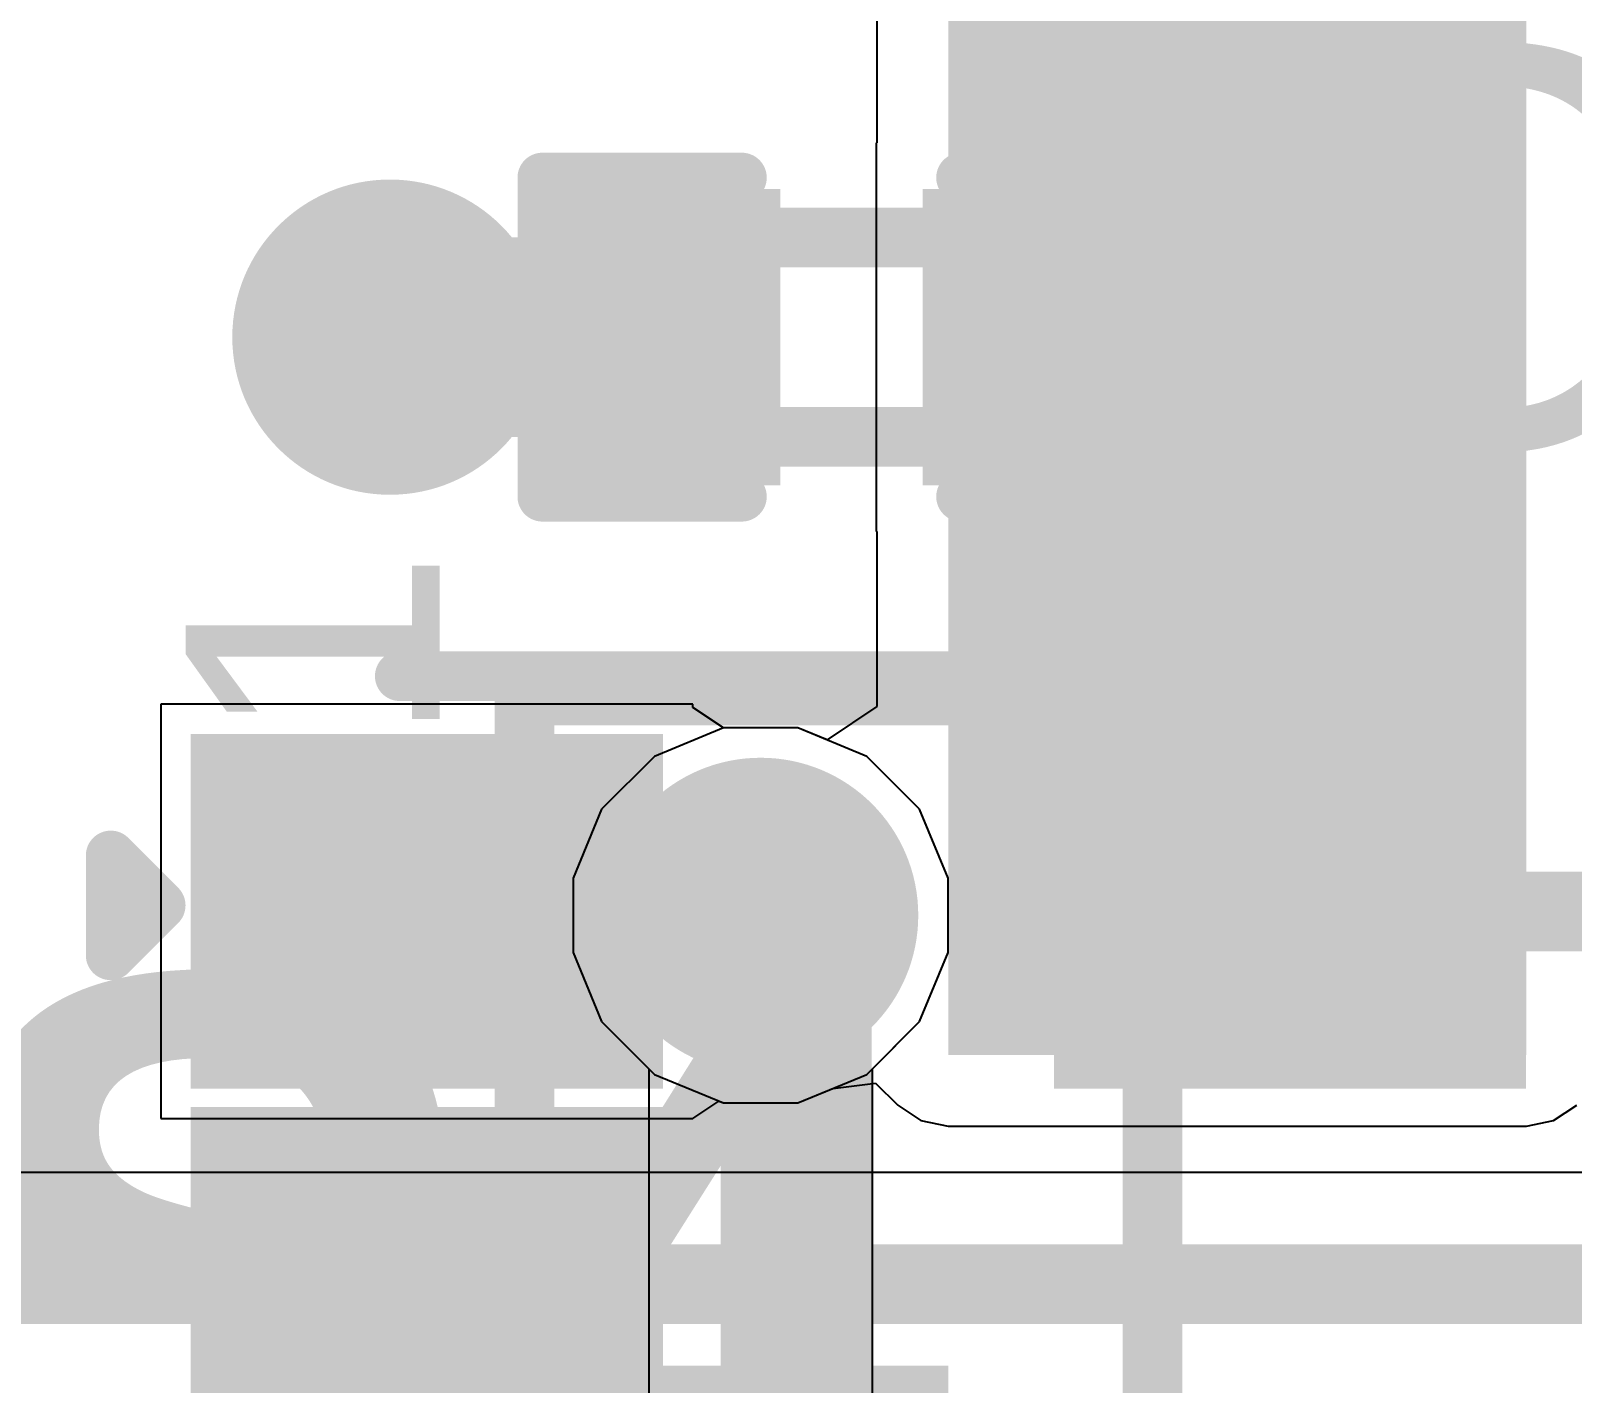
# Model space of a CAD drawing. Header units: inches. Extents: x -0.1 to 17.9, y -0.8 to 4.8.
# Drawn here: x 2.234 to 2.3886, y 3.5751 to 3.7107 of the extents above; entities that cross this region are included whole.
import ezdxf

# ---------------------------------------------------------------- set-up
doc = ezdxf.new("R2010")
doc.units = ezdxf.units.IN
doc.header["$MEASUREMENT"] = 0
for name, color, linetype in [('Bottom Layer 1', 5, 'Continuous'), ('Bottom Solder', 6, 'Continuous'), ('Drill Drawing', 1, 'Continuous'), ('GND+Signal', 16, 'Continuous'), ('Pad Holes', 156, 'Continuous'), ('PWR+Signal', 76, 'Continuous'), ('Top 3D Body', 56, 'Continuous'), ('Top Layer 1', 1, 'Continuous'), ('Top Overlay', 2, 'Continuous'), ('Top Paste', 8, 'Continuous'), ('Top Solder', 216, 'Continuous'), ('Via Holes', 16, 'Continuous')]:
    doc.layers.add(name, color=color, linetype=linetype)
doc.styles.add('Arial', font='', dxfattribs={"height": 0.2})
doc.styles.add('Arial_Bold', font='', dxfattribs={"height": 0.2})
doc.styles.get('Arial').set_extended_font_data('Arial')
doc.styles.get('Arial_Bold').set_extended_font_data('Arial', bold=True)

# ---------------------------------------------------------------- blocks, each defined once
blk = doc.blocks.new('TSOT_25_165')
at = {"layer": 'Top Layer 1'}
for points in [[(-0.0236, 0.05118), (-0.0236, 0.02362), (-0.06297, 0.02362), (-0.06297, 0.05118)], [(0.06297, 0.05118), (0.06297, 0.02362), (0.0236, 0.02362), (0.0236, 0.05118)], [(-0.0236, 0.01378), (-0.0236, -0.01378), (-0.06297, -0.01378), (-0.06297, 0.01378)], [(-0.0236, -0.02362), (-0.0236, -0.05118), (-0.06297, -0.05118), (-0.06297, -0.02362)], [(0.06297, -0.02362), (0.06297, -0.05118), (0.0236, -0.05118), (0.0236, -0.02362)]]:
    blk.add_hatch(color=1, dxfattribs=at).paths.add_polyline_path(points)
at = {"layer": 'Top Paste'}
for points in [[(-0.0236, 0.05118), (-0.0236, 0.02362), (-0.06297, 0.02362), (-0.06297, 0.05118)], [(0.06297, 0.05118), (0.06297, 0.02362), (0.0236, 0.02362), (0.0236, 0.05118)], [(-0.0236, 0.01378), (-0.0236, -0.01378), (-0.06297, -0.01378), (-0.06297, 0.01378)], [(-0.0236, -0.02362), (-0.0236, -0.05118), (-0.06297, -0.05118), (-0.06297, -0.02362)], [(0.06297, -0.02362), (0.06297, -0.05118), (0.0236, -0.05118), (0.0236, -0.02362)]]:
    blk.add_hatch(color=8, dxfattribs=at).paths.add_polyline_path(points)
at = {"layer": 'Top Solder'}
for points in [[(-0.0196, 0.05518), (-0.0196, 0.01962), (-0.06697, 0.01962), (-0.06697, 0.05518)], [(0.06697, 0.05518), (0.06697, 0.01962), (0.0196, 0.01962), (0.0196, 0.05518)], [(-0.0196, 0.01778), (-0.0196, -0.01778), (-0.06697, -0.01778), (-0.06697, 0.01778)], [(-0.0196, -0.01962), (-0.0196, -0.05518), (-0.06697, -0.05518), (-0.06697, -0.01962)], [(0.06697, -0.01962), (0.06697, -0.05518), (0.0196, -0.05518), (0.0196, -0.01962)]]:
    blk.add_hatch(color=216, dxfattribs=at).paths.add_polyline_path(points)
at = {"layer": 'Top Overlay'}
for points in [[(-0.046, 0.061, 0.005, 0.005, 0), (0.046, 0.061, 0.005, 0.005, 0)], [(-0.075, 0.033, 0.005, 0.005, 0), (-0.075, 0.043, 0.005, 0.005, 0)], [(-0.075, 0.043, 0.005, 0.005, 0), (-0.07, 0.038, 0.005, 0.005, 0)], [(-0.075, 0.033, 0.005, 0.005, 0), (-0.07, 0.038, 0.005, 0.005, 0)], [(-0.046, -0.061, 0.005, 0.005, 0), (0.046, -0.061, 0.005, 0.005, 0)]]:
    blk.add_lwpolyline(points, format="xyseb", dxfattribs=at)
for points in [[(-0.04725, 0.061, 0.0025, 0.0025, 1), (-0.04475, 0.061, 0.0025, 0.0025, 1)], [(0.04475, 0.061, 0.0025, 0.0025, 1), (0.04725, 0.061, 0.0025, 0.0025, 1)], [(-0.07625, 0.043, 0.0025, 0.0025, 1), (-0.07375, 0.043, 0.0025, 0.0025, 1)], [(-0.07625, 0.043, 0.0025, 0.0025, 1), (-0.07375, 0.043, 0.0025, 0.0025, 1)], [(-0.07125, 0.038, 0.0025, 0.0025, 1), (-0.06875, 0.038, 0.0025, 0.0025, 1)], [(-0.07125, 0.038, 0.0025, 0.0025, 1), (-0.06875, 0.038, 0.0025, 0.0025, 1)], [(-0.07625, 0.033, 0.0025, 0.0025, 1), (-0.07375, 0.033, 0.0025, 0.0025, 1)], [(-0.07625, 0.033, 0.0025, 0.0025, 1), (-0.07375, 0.033, 0.0025, 0.0025, 1)], [(-0.04725, -0.061, 0.0025, 0.0025, 1), (-0.04475, -0.061, 0.0025, 0.0025, 1)], [(0.04475, -0.061, 0.0025, 0.0025, 1), (0.04725, -0.061, 0.0025, 0.0025, 1)]]:
    blk.add_lwpolyline(points, format="xyseb", close=True, dxfattribs=at)
blk = doc.blocks.new('C___0402_226')
at = {"layer": 'Top Layer 1'}
for points in [[(-0.0275, -0.0125), (-0.0275, 0.0125), (-0.0095, 0.0125), (-0.0095, -0.0125)], [(0.0095, -0.0125), (0.0095, 0.0125), (0.0275, 0.0125), (0.0275, -0.0125)]]:
    blk.add_hatch(color=1, dxfattribs=at).paths.add_polyline_path(points)
at = {"layer": 'Top Paste'}
for points in [[(-0.0275, -0.0125), (-0.0275, 0.0125), (-0.0095, 0.0125), (-0.0095, -0.0125)], [(0.0095, -0.0125), (0.0095, 0.0125), (0.0275, 0.0125), (0.0275, -0.0125)]]:
    blk.add_hatch(color=8, dxfattribs=at).paths.add_polyline_path(points)
at = {"layer": 'Top Solder'}
for points in [[(-0.02986, -0.01486), (-0.02986, 0.01486), (-0.00714, 0.01486), (-0.00714, -0.01486)], [(0.00714, -0.01486), (0.00714, 0.01486), (0.02986, 0.01486), (0.02986, -0.01486)]]:
    blk.add_hatch(color=216, dxfattribs=at).paths.add_polyline_path(points)
at = {"layer": 'Top Overlay'}
for points in [[(-0.011, 0.016, 0.005, 0.005, 0), (-0.031, 0.016, 0.005, 0.005, 0)], [(-0.031, 0.016, 0.005, 0.005, 0), (-0.031, -0.016, 0.005, 0.005, 0)], [(0.031, 0.016, 0.005, 0.005, 0), (0.011, 0.016, 0.005, 0.005, 0)], [(0.031, 0.016, 0.005, 0.005, 0), (0.031, -0.016, 0.005, 0.005, 0)], [(-0.011, -0.016, 0.005, 0.005, 0), (-0.031, -0.016, 0.005, 0.005, 0)], [(0.031, -0.016, 0.005, 0.005, 0), (0.011, -0.016, 0.005, 0.005, 0)]]:
    blk.add_lwpolyline(points, format="xyseb", dxfattribs=at)
for points in [[(-0.03225, 0.016, 0.0025, 0.0025, 1), (-0.02975, 0.016, 0.0025, 0.0025, 1)], [(-0.03225, 0.016, 0.0025, 0.0025, 1), (-0.02975, 0.016, 0.0025, 0.0025, 1)], [(-0.01225, 0.016, 0.0025, 0.0025, 1), (-0.00975, 0.016, 0.0025, 0.0025, 1)], [(0.00975, 0.016, 0.0025, 0.0025, 1), (0.01225, 0.016, 0.0025, 0.0025, 1)], [(0.02975, 0.016, 0.0025, 0.0025, 1), (0.03225, 0.016, 0.0025, 0.0025, 1)], [(0.02975, 0.016, 0.0025, 0.0025, 1), (0.03225, 0.016, 0.0025, 0.0025, 1)], [(-0.03225, -0.016, 0.0025, 0.0025, 1), (-0.02975, -0.016, 0.0025, 0.0025, 1)], [(-0.03225, -0.016, 0.0025, 0.0025, 1), (-0.02975, -0.016, 0.0025, 0.0025, 1)], [(-0.01225, -0.016, 0.0025, 0.0025, 1), (-0.00975, -0.016, 0.0025, 0.0025, 1)], [(0.00975, -0.016, 0.0025, 0.0025, 1), (0.01225, -0.016, 0.0025, 0.0025, 1)], [(0.02975, -0.016, 0.0025, 0.0025, 1), (0.03225, -0.016, 0.0025, 0.0025, 1)], [(0.02975, -0.016, 0.0025, 0.0025, 1), (0.03225, -0.016, 0.0025, 0.0025, 1)]]:
    blk.add_lwpolyline(points, format="xyseb", close=True, dxfattribs=at)

msp = doc.modelspace()

# ---------------------------------------------------------------- hatches: boundary and pattern name
at = {"layer": 'Bottom Layer 1'}
h = msp.add_hatch(color=5, dxfattribs=at)
edge = h.paths.add_edge_path()
edge.add_arc((2.27, 3.68), 0.01181, 0, 360)
h = msp.add_hatch(color=5, dxfattribs=at)
edge = h.paths.add_edge_path()
edge.add_arc((2.30719, 3.622), 0.01181, 0, 360)
at = {"layer": 'Bottom Solder'}
h = msp.add_hatch(color=6, dxfattribs=at)
edge = h.paths.add_edge_path()
edge.add_arc((2.27, 3.68), 0.01581, 0, 360)
h = msp.add_hatch(color=6, dxfattribs=at)
edge = h.paths.add_edge_path()
edge.add_arc((2.30719, 3.622), 0.01581, 0, 360)
at = {"layer": 'GND+Signal'}
h = msp.add_hatch(color=16, dxfattribs=at)
edge = h.paths.add_edge_path()
edge.add_arc((2.27, 3.68), 0.01181, 0, 360)
h = msp.add_hatch(color=16, dxfattribs=at)
edge = h.paths.add_edge_path()
edge.add_arc((2.30719, 3.622), 0.01181, 0, 360)
at = {"layer": 'Pad Holes'}
h = msp.add_hatch(color=7, dxfattribs=at)
edge = h.paths.add_edge_path()
edge.add_arc((2.29531, 3.69), 0.0015, 0, 360)
h = msp.add_hatch(color=7, dxfattribs=at)
edge = h.paths.add_edge_path()
edge.add_arc((2.33469, 3.69), 0.0015, 0, 360)
h = msp.add_hatch(color=7, dxfattribs=at)
edge = h.paths.add_edge_path()
edge.add_arc((2.29531, 3.67), 0.0015, 0, 360)
h = msp.add_hatch(color=7, dxfattribs=at)
edge = h.paths.add_edge_path()
edge.add_arc((2.33469, 3.67), 0.0015, 0, 360)
h = msp.add_hatch(color=7, dxfattribs=at)
edge = h.paths.add_edge_path()
edge.add_arc((2.2835, 3.64406), 0.0015, 0, 360)
h = msp.add_hatch(color=7, dxfattribs=at)
edge = h.paths.add_edge_path()
edge.add_arc((2.2835, 3.64406), 0.0015, 0, 360)
h = msp.add_hatch(color=7, dxfattribs=at)
edge = h.paths.add_edge_path()
edge.add_arc((2.3465, 3.64406), 0.0015, 0, 360)
h = msp.add_hatch(color=7, dxfattribs=at)
edge = h.paths.add_edge_path()
edge.add_arc((2.3465, 3.64406), 0.0015, 0, 360)
at = {"layer": 'PWR+Signal'}
h = msp.add_hatch(color=76, dxfattribs=at)
edge = h.paths.add_edge_path()
edge.add_arc((2.27, 3.68), 0.01181, 0, 360)
h = msp.add_hatch(color=76, dxfattribs=at)
edge = h.paths.add_edge_path()
edge.add_arc((2.30719, 3.622), 0.01181, 0, 360)
at = {"layer": 'Top 3D Body'}
h = msp.add_hatch(color=56, dxfattribs=at)
edge = h.paths.add_edge_path()
edge.add_arc((2.29531, 3.69), 0.0015, 0, 360)
h = msp.add_hatch(color=56, dxfattribs=at)
edge = h.paths.add_edge_path()
edge.add_arc((2.33469, 3.69), 0.0015, 0, 360)
h = msp.add_hatch(color=56, dxfattribs=at)
edge = h.paths.add_edge_path()
edge.add_arc((2.29531, 3.67), 0.0015, 0, 360)
h = msp.add_hatch(color=56, dxfattribs=at)
edge = h.paths.add_edge_path()
edge.add_arc((2.33469, 3.67), 0.0015, 0, 360)
h = msp.add_hatch(color=56, dxfattribs=at)
edge = h.paths.add_edge_path()
edge.add_arc((2.2835, 3.64406), 0.0015, 0, 360)
h = msp.add_hatch(color=56, dxfattribs=at)
edge = h.paths.add_edge_path()
edge.add_arc((2.2835, 3.64406), 0.0015, 0, 360)
h = msp.add_hatch(color=56, dxfattribs=at)
edge = h.paths.add_edge_path()
edge.add_arc((2.3465, 3.64406), 0.0015, 0, 360)
h = msp.add_hatch(color=56, dxfattribs=at)
edge = h.paths.add_edge_path()
edge.add_arc((2.3465, 3.64406), 0.0015, 0, 360)
at = {"layer": 'Top Layer 1'}
msp.add_hatch(color=1, dxfattribs=at).paths.add_polyline_path([(2.326, 3.608), (2.384, 3.608), (2.384, 3.827), (2.326, 3.827)])
h = msp.add_hatch(color=1, dxfattribs=at)
edge = h.paths.add_edge_path()
edge.add_arc((2.27, 3.68), 0.01181, 0, 360)
h = msp.add_hatch(color=1, dxfattribs=at)
edge = h.paths.add_edge_path()
edge.add_arc((2.30719, 3.622), 0.01181, 0, 360)
at = {"layer": 'Top Solder'}
h = msp.add_hatch(color=216, dxfattribs=at)
edge = h.paths.add_edge_path()
edge.add_arc((2.27, 3.68), 0.01581, 0, 360)
at = {"layer": 'Via Holes'}
h = msp.add_hatch(color=7, dxfattribs=at)
edge = h.paths.add_edge_path()
edge.add_arc((2.27, 3.68), 0.00591, 0, 360)
h = msp.add_hatch(color=7, dxfattribs=at)
edge = h.paths.add_edge_path()
edge.add_arc((2.30719, 3.622), 0.00591, 0, 360)

# ---------------------------------------------------------------- linework, layer by layer
at = {"layer": 'Bottom Layer 1'}
for p, q in [((2.30345, 3.64081), (2.29653, 3.63795)), ((2.31093, 3.64081), (2.30345, 3.64081)), ((2.31784, 3.63795), (2.31093, 3.64081)), ((2.29653, 3.63795), (2.29124, 3.63266)), ((2.32314, 3.63266), (2.31784, 3.63795)), ((2.29124, 3.63266), (2.28838, 3.62574)), ((2.326, 3.62574), (2.32314, 3.63266)), ((2.28838, 3.62574), (2.28838, 3.61826)), ((2.326, 3.61826), (2.326, 3.62574)), ((2.28838, 3.61826), (2.29124, 3.61134)), ((2.32314, 3.61134), (2.326, 3.61826)), ((2.29124, 3.61134), (2.29597, 3.60661)), ((2.3184, 3.60661), (2.32314, 3.61134)), ((2.29597, 3.60661), (2.29597, 3.57083)), ((2.3184, 3.56619), (2.3184, 3.60661))]:
    msp.add_line(p, q, dxfattribs=at)
msp.add_lwpolyline([(2.30719, 3.56619, 0.008, 0.008, 0), (2.30719, 3.622, 0.008, 0.008, 0)], format="xyseb", dxfattribs=at)
msp.add_lwpolyline([(2.30519, 3.622, 0.004, 0.004, 1), (2.30919, 3.622, 0.004, 0.004, 1)], format="xyseb", close=True, dxfattribs=at)
at = {"layer": 'Drill Drawing'}
for points in [[(2.265, 3.685, 0.002, 0.002, 0), (2.265, 3.69, 0.002, 0.002, 0)], [(2.265, 3.69, 0.002, 0.002, 0), (2.275, 3.69, 0.002, 0.002, 0)], [(2.275, 3.685, 0.002, 0.002, 0), (2.275, 3.69, 0.002, 0.002, 0)], [(2.26, 3.675, 0.002, 0.002, 0), (2.26, 3.685, 0.002, 0.002, 0)], [(2.26, 3.685, 0.002, 0.002, 0), (2.265, 3.685, 0.002, 0.002, 0)], [(2.267, 3.683, 0.002, 0.002, 0), (2.267, 3.686, 0.002, 0.002, 0)], [(2.267, 3.686, 0.002, 0.002, 0), (2.273, 3.686, 0.002, 0.002, 0)], [(2.273, 3.683, 0.002, 0.002, 0), (2.273, 3.686, 0.002, 0.002, 0)], [(2.275, 3.685, 0.002, 0.002, 0), (2.28, 3.685, 0.002, 0.002, 0)], [(2.28, 3.675, 0.002, 0.002, 0), (2.28, 3.685, 0.002, 0.002, 0)], [(2.264, 3.677, 0.002, 0.002, 0), (2.264, 3.683, 0.002, 0.002, 0)], [(2.264, 3.683, 0.002, 0.002, 0), (2.267, 3.683, 0.002, 0.002, 0)], [(2.273, 3.683, 0.002, 0.002, 0), (2.276, 3.683, 0.002, 0.002, 0)], [(2.276, 3.677, 0.002, 0.002, 0), (2.276, 3.683, 0.002, 0.002, 0)], [(2.264, 3.677, 0.002, 0.002, 0), (2.267, 3.677, 0.002, 0.002, 0)], [(2.267, 3.674, 0.002, 0.002, 0), (2.267, 3.677, 0.002, 0.002, 0)], [(2.273, 3.677, 0.002, 0.002, 0), (2.276, 3.677, 0.002, 0.002, 0)], [(2.273, 3.674, 0.002, 0.002, 0), (2.273, 3.677, 0.002, 0.002, 0)], [(2.26, 3.675, 0.002, 0.002, 0), (2.265, 3.675, 0.002, 0.002, 0)], [(2.265, 3.67, 0.002, 0.002, 0), (2.265, 3.675, 0.002, 0.002, 0)], [(2.275, 3.675, 0.002, 0.002, 0), (2.28, 3.675, 0.002, 0.002, 0)], [(2.275, 3.67, 0.002, 0.002, 0), (2.275, 3.675, 0.002, 0.002, 0)], [(2.267, 3.674, 0.002, 0.002, 0), (2.273, 3.674, 0.002, 0.002, 0)], [(2.265, 3.67, 0.002, 0.002, 0), (2.275, 3.67, 0.002, 0.002, 0)], [(2.30219, 3.627, 0.002, 0.002, 0), (2.30219, 3.632, 0.002, 0.002, 0)], [(2.30219, 3.632, 0.002, 0.002, 0), (2.31219, 3.632, 0.002, 0.002, 0)], [(2.31219, 3.627, 0.002, 0.002, 0), (2.31219, 3.632, 0.002, 0.002, 0)], [(2.30419, 3.625, 0.002, 0.002, 0), (2.30419, 3.628, 0.002, 0.002, 0)], [(2.30419, 3.628, 0.002, 0.002, 0), (2.31019, 3.628, 0.002, 0.002, 0)], [(2.31019, 3.625, 0.002, 0.002, 0), (2.31019, 3.628, 0.002, 0.002, 0)], [(2.29719, 3.617, 0.002, 0.002, 0), (2.29719, 3.627, 0.002, 0.002, 0)], [(2.29719, 3.627, 0.002, 0.002, 0), (2.30219, 3.627, 0.002, 0.002, 0)], [(2.31219, 3.627, 0.002, 0.002, 0), (2.31719, 3.627, 0.002, 0.002, 0)], [(2.31719, 3.617, 0.002, 0.002, 0), (2.31719, 3.627, 0.002, 0.002, 0)], [(2.30119, 3.619, 0.002, 0.002, 0), (2.30119, 3.625, 0.002, 0.002, 0)], [(2.30119, 3.625, 0.002, 0.002, 0), (2.30419, 3.625, 0.002, 0.002, 0)], [(2.31019, 3.625, 0.002, 0.002, 0), (2.31319, 3.625, 0.002, 0.002, 0)], [(2.31319, 3.619, 0.002, 0.002, 0), (2.31319, 3.625, 0.002, 0.002, 0)], [(2.30119, 3.619, 0.002, 0.002, 0), (2.30419, 3.619, 0.002, 0.002, 0)], [(2.30419, 3.616, 0.002, 0.002, 0), (2.30419, 3.619, 0.002, 0.002, 0)], [(2.31019, 3.619, 0.002, 0.002, 0), (2.31319, 3.619, 0.002, 0.002, 0)], [(2.31019, 3.616, 0.002, 0.002, 0), (2.31019, 3.619, 0.002, 0.002, 0)], [(2.29719, 3.617, 0.002, 0.002, 0), (2.30219, 3.617, 0.002, 0.002, 0)], [(2.30219, 3.612, 0.002, 0.002, 0), (2.30219, 3.617, 0.002, 0.002, 0)], [(2.31219, 3.617, 0.002, 0.002, 0), (2.31719, 3.617, 0.002, 0.002, 0)], [(2.31219, 3.612, 0.002, 0.002, 0), (2.31219, 3.617, 0.002, 0.002, 0)], [(2.30419, 3.616, 0.002, 0.002, 0), (2.31019, 3.616, 0.002, 0.002, 0)], [(2.30219, 3.612, 0.002, 0.002, 0), (2.31219, 3.612, 0.002, 0.002, 0)]]:
    msp.add_lwpolyline(points, format="xyseb", dxfattribs=at)
for points in [[(2.2645, 3.69, 0.001, 0.001, 1), (2.2655, 3.69, 0.001, 0.001, 1)], [(2.2645, 3.69, 0.001, 0.001, 1), (2.2655, 3.69, 0.001, 0.001, 1)], [(2.2745, 3.69, 0.001, 0.001, 1), (2.2755, 3.69, 0.001, 0.001, 1)], [(2.2745, 3.69, 0.001, 0.001, 1), (2.2755, 3.69, 0.001, 0.001, 1)], [(2.2595, 3.685, 0.001, 0.001, 1), (2.2605, 3.685, 0.001, 0.001, 1)], [(2.2595, 3.685, 0.001, 0.001, 1), (2.2605, 3.685, 0.001, 0.001, 1)], [(2.2645, 3.685, 0.001, 0.001, 1), (2.2655, 3.685, 0.001, 0.001, 1)], [(2.2645, 3.685, 0.001, 0.001, 1), (2.2655, 3.685, 0.001, 0.001, 1)], [(2.2665, 3.686, 0.001, 0.001, 1), (2.2675, 3.686, 0.001, 0.001, 1)], [(2.2665, 3.686, 0.001, 0.001, 1), (2.2675, 3.686, 0.001, 0.001, 1)], [(2.2725, 3.686, 0.001, 0.001, 1), (2.2735, 3.686, 0.001, 0.001, 1)], [(2.2725, 3.686, 0.001, 0.001, 1), (2.2735, 3.686, 0.001, 0.001, 1)], [(2.2745, 3.685, 0.001, 0.001, 1), (2.2755, 3.685, 0.001, 0.001, 1)], [(2.2745, 3.685, 0.001, 0.001, 1), (2.2755, 3.685, 0.001, 0.001, 1)], [(2.2795, 3.685, 0.001, 0.001, 1), (2.2805, 3.685, 0.001, 0.001, 1)], [(2.2795, 3.685, 0.001, 0.001, 1), (2.2805, 3.685, 0.001, 0.001, 1)], [(2.2635, 3.683, 0.001, 0.001, 1), (2.2645, 3.683, 0.001, 0.001, 1)], [(2.2635, 3.683, 0.001, 0.001, 1), (2.2645, 3.683, 0.001, 0.001, 1)], [(2.2665, 3.683, 0.001, 0.001, 1), (2.2675, 3.683, 0.001, 0.001, 1)], [(2.2665, 3.683, 0.001, 0.001, 1), (2.2675, 3.683, 0.001, 0.001, 1)], [(2.2725, 3.683, 0.001, 0.001, 1), (2.2735, 3.683, 0.001, 0.001, 1)], [(2.2725, 3.683, 0.001, 0.001, 1), (2.2735, 3.683, 0.001, 0.001, 1)], [(2.2755, 3.683, 0.001, 0.001, 1), (2.2765, 3.683, 0.001, 0.001, 1)], [(2.2755, 3.683, 0.001, 0.001, 1), (2.2765, 3.683, 0.001, 0.001, 1)], [(2.2635, 3.677, 0.001, 0.001, 1), (2.2645, 3.677, 0.001, 0.001, 1)], [(2.2635, 3.677, 0.001, 0.001, 1), (2.2645, 3.677, 0.001, 0.001, 1)], [(2.2665, 3.677, 0.001, 0.001, 1), (2.2675, 3.677, 0.001, 0.001, 1)], [(2.2665, 3.677, 0.001, 0.001, 1), (2.2675, 3.677, 0.001, 0.001, 1)], [(2.2725, 3.677, 0.001, 0.001, 1), (2.2735, 3.677, 0.001, 0.001, 1)], [(2.2725, 3.677, 0.001, 0.001, 1), (2.2735, 3.677, 0.001, 0.001, 1)], [(2.2755, 3.677, 0.001, 0.001, 1), (2.2765, 3.677, 0.001, 0.001, 1)], [(2.2755, 3.677, 0.001, 0.001, 1), (2.2765, 3.677, 0.001, 0.001, 1)], [(2.2595, 3.675, 0.001, 0.001, 1), (2.2605, 3.675, 0.001, 0.001, 1)], [(2.2595, 3.675, 0.001, 0.001, 1), (2.2605, 3.675, 0.001, 0.001, 1)], [(2.2645, 3.675, 0.001, 0.001, 1), (2.2655, 3.675, 0.001, 0.001, 1)], [(2.2645, 3.675, 0.001, 0.001, 1), (2.2655, 3.675, 0.001, 0.001, 1)], [(2.2745, 3.675, 0.001, 0.001, 1), (2.2755, 3.675, 0.001, 0.001, 1)], [(2.2745, 3.675, 0.001, 0.001, 1), (2.2755, 3.675, 0.001, 0.001, 1)], [(2.2795, 3.675, 0.001, 0.001, 1), (2.2805, 3.675, 0.001, 0.001, 1)], [(2.2795, 3.675, 0.001, 0.001, 1), (2.2805, 3.675, 0.001, 0.001, 1)], [(2.2665, 3.674, 0.001, 0.001, 1), (2.2675, 3.674, 0.001, 0.001, 1)], [(2.2665, 3.674, 0.001, 0.001, 1), (2.2675, 3.674, 0.001, 0.001, 1)], [(2.2725, 3.674, 0.001, 0.001, 1), (2.2735, 3.674, 0.001, 0.001, 1)], [(2.2725, 3.674, 0.001, 0.001, 1), (2.2735, 3.674, 0.001, 0.001, 1)], [(2.2645, 3.67, 0.001, 0.001, 1), (2.2655, 3.67, 0.001, 0.001, 1)], [(2.2645, 3.67, 0.001, 0.001, 1), (2.2655, 3.67, 0.001, 0.001, 1)], [(2.2745, 3.67, 0.001, 0.001, 1), (2.2755, 3.67, 0.001, 0.001, 1)], [(2.2745, 3.67, 0.001, 0.001, 1), (2.2755, 3.67, 0.001, 0.001, 1)], [(2.30169, 3.632, 0.001, 0.001, 1), (2.30269, 3.632, 0.001, 0.001, 1)], [(2.30169, 3.632, 0.001, 0.001, 1), (2.30269, 3.632, 0.001, 0.001, 1)], [(2.31169, 3.632, 0.001, 0.001, 1), (2.31269, 3.632, 0.001, 0.001, 1)], [(2.31169, 3.632, 0.001, 0.001, 1), (2.31269, 3.632, 0.001, 0.001, 1)], [(2.30369, 3.628, 0.001, 0.001, 1), (2.30469, 3.628, 0.001, 0.001, 1)], [(2.30369, 3.628, 0.001, 0.001, 1), (2.30469, 3.628, 0.001, 0.001, 1)], [(2.30969, 3.628, 0.001, 0.001, 1), (2.31069, 3.628, 0.001, 0.001, 1)], [(2.30969, 3.628, 0.001, 0.001, 1), (2.31069, 3.628, 0.001, 0.001, 1)], [(2.29669, 3.627, 0.001, 0.001, 1), (2.29769, 3.627, 0.001, 0.001, 1)], [(2.29669, 3.627, 0.001, 0.001, 1), (2.29769, 3.627, 0.001, 0.001, 1)], [(2.30169, 3.627, 0.001, 0.001, 1), (2.30269, 3.627, 0.001, 0.001, 1)], [(2.30169, 3.627, 0.001, 0.001, 1), (2.30269, 3.627, 0.001, 0.001, 1)], [(2.31169, 3.627, 0.001, 0.001, 1), (2.31269, 3.627, 0.001, 0.001, 1)], [(2.31169, 3.627, 0.001, 0.001, 1), (2.31269, 3.627, 0.001, 0.001, 1)], [(2.31669, 3.627, 0.001, 0.001, 1), (2.31769, 3.627, 0.001, 0.001, 1)], [(2.31669, 3.627, 0.001, 0.001, 1), (2.31769, 3.627, 0.001, 0.001, 1)], [(2.30069, 3.625, 0.001, 0.001, 1), (2.30169, 3.625, 0.001, 0.001, 1)], [(2.30069, 3.625, 0.001, 0.001, 1), (2.30169, 3.625, 0.001, 0.001, 1)], [(2.30369, 3.625, 0.001, 0.001, 1), (2.30469, 3.625, 0.001, 0.001, 1)], [(2.30369, 3.625, 0.001, 0.001, 1), (2.30469, 3.625, 0.001, 0.001, 1)], [(2.30969, 3.625, 0.001, 0.001, 1), (2.31069, 3.625, 0.001, 0.001, 1)], [(2.30969, 3.625, 0.001, 0.001, 1), (2.31069, 3.625, 0.001, 0.001, 1)], [(2.31269, 3.625, 0.001, 0.001, 1), (2.31369, 3.625, 0.001, 0.001, 1)], [(2.31269, 3.625, 0.001, 0.001, 1), (2.31369, 3.625, 0.001, 0.001, 1)], [(2.30069, 3.619, 0.001, 0.001, 1), (2.30169, 3.619, 0.001, 0.001, 1)], [(2.30069, 3.619, 0.001, 0.001, 1), (2.30169, 3.619, 0.001, 0.001, 1)], [(2.30369, 3.619, 0.001, 0.001, 1), (2.30469, 3.619, 0.001, 0.001, 1)], [(2.30369, 3.619, 0.001, 0.001, 1), (2.30469, 3.619, 0.001, 0.001, 1)], [(2.30969, 3.619, 0.001, 0.001, 1), (2.31069, 3.619, 0.001, 0.001, 1)], [(2.30969, 3.619, 0.001, 0.001, 1), (2.31069, 3.619, 0.001, 0.001, 1)], [(2.31269, 3.619, 0.001, 0.001, 1), (2.31369, 3.619, 0.001, 0.001, 1)], [(2.31269, 3.619, 0.001, 0.001, 1), (2.31369, 3.619, 0.001, 0.001, 1)], [(2.29669, 3.617, 0.001, 0.001, 1), (2.29769, 3.617, 0.001, 0.001, 1)], [(2.29669, 3.617, 0.001, 0.001, 1), (2.29769, 3.617, 0.001, 0.001, 1)], [(2.30169, 3.617, 0.001, 0.001, 1), (2.30269, 3.617, 0.001, 0.001, 1)], [(2.30169, 3.617, 0.001, 0.001, 1), (2.30269, 3.617, 0.001, 0.001, 1)], [(2.31169, 3.617, 0.001, 0.001, 1), (2.31269, 3.617, 0.001, 0.001, 1)], [(2.31169, 3.617, 0.001, 0.001, 1), (2.31269, 3.617, 0.001, 0.001, 1)], [(2.31669, 3.617, 0.001, 0.001, 1), (2.31769, 3.617, 0.001, 0.001, 1)], [(2.31669, 3.617, 0.001, 0.001, 1), (2.31769, 3.617, 0.001, 0.001, 1)], [(2.30369, 3.616, 0.001, 0.001, 1), (2.30469, 3.616, 0.001, 0.001, 1)], [(2.30369, 3.616, 0.001, 0.001, 1), (2.30469, 3.616, 0.001, 0.001, 1)], [(2.30969, 3.616, 0.001, 0.001, 1), (2.31069, 3.616, 0.001, 0.001, 1)], [(2.30969, 3.616, 0.001, 0.001, 1), (2.31069, 3.616, 0.001, 0.001, 1)], [(2.30169, 3.612, 0.001, 0.001, 1), (2.30269, 3.612, 0.001, 0.001, 1)], [(2.30169, 3.612, 0.001, 0.001, 1), (2.30269, 3.612, 0.001, 0.001, 1)], [(2.31169, 3.612, 0.001, 0.001, 1), (2.31269, 3.612, 0.001, 0.001, 1)], [(2.31169, 3.612, 0.001, 0.001, 1), (2.31269, 3.612, 0.001, 0.001, 1)]]:
    msp.add_lwpolyline(points, format="xyseb", close=True, dxfattribs=at)
at = {"layer": 'GND+Signal'}
for p, q in [((2.30345, 3.64081), (2.29653, 3.63795)), ((2.31093, 3.64081), (2.30345, 3.64081)), ((2.31784, 3.63795), (2.31093, 3.64081)), ((2.29653, 3.63795), (2.29124, 3.63266)), ((2.32314, 3.63266), (2.31784, 3.63795)), ((2.29124, 3.63266), (2.28838, 3.62574)), ((2.326, 3.62574), (2.32314, 3.63266)), ((2.28838, 3.62574), (2.28838, 3.61826)), ((2.326, 3.61826), (2.326, 3.62574)), ((2.28838, 3.61826), (2.29124, 3.61134)), ((2.32314, 3.61134), (2.326, 3.61826)), ((2.29124, 3.61134), (2.29653, 3.60605)), ((2.31784, 3.60605), (2.32314, 3.61134)), ((2.29653, 3.60605), (2.30345, 3.60319)), ((2.31093, 3.60319), (2.31784, 3.60605)), ((2.30345, 3.60319), (2.31093, 3.60319)), ((2.44577, 3.59622), (2.11039, 3.59622))]:
    msp.add_line(p, q, dxfattribs=at)
msp.add_lwpolyline([(2.095, 3.585, 0.008, 0.008, 0), (2.44577, 3.585, 0.008, 0.008, 0)], format="xyseb", dxfattribs=at)
at = {"layer": 'PWR+Signal'}
for p, q in [((2.30345, 3.64081), (2.29653, 3.63795)), ((2.31093, 3.64081), (2.30345, 3.64081)), ((2.31784, 3.63795), (2.31093, 3.64081)), ((2.29653, 3.63795), (2.29124, 3.63266)), ((2.32314, 3.63266), (2.31784, 3.63795)), ((2.29124, 3.63266), (2.28838, 3.62574)), ((2.326, 3.62574), (2.32314, 3.63266)), ((2.28838, 3.62574), (2.28838, 3.61826)), ((2.326, 3.61826), (2.326, 3.62574)), ((2.28838, 3.61826), (2.29124, 3.61134)), ((2.32314, 3.61134), (2.326, 3.61826)), ((2.29124, 3.61134), (2.29653, 3.60605)), ((2.31784, 3.60605), (2.32314, 3.61134)), ((2.29653, 3.60605), (2.30345, 3.60319)), ((2.31093, 3.60319), (2.31784, 3.60605)), ((2.30345, 3.60319), (2.31093, 3.60319))]:
    msp.add_line(p, q, dxfattribs=at)
at = {"layer": 'Top 3D Body'}
for points in [[(2.29531, 3.69, 0.006, 0.006, 0), (2.33469, 3.69, 0.006, 0.006, 0)], [(2.29531, 3.67, 0.006, 0.006, 0), (2.33469, 3.67, 0.006, 0.006, 0)], [(2.2835, 3.64406, 0.006, 0.006, 0), (2.3465, 3.64406, 0.006, 0.006, 0)], [(2.2835, 3.52594, 0.006, 0.006, 0), (2.2835, 3.64406, 0.006, 0.006, 0)], [(2.3465, 3.52594, 0.006, 0.006, 0), (2.3465, 3.64406, 0.006, 0.006, 0)]]:
    msp.add_lwpolyline(points, format="xyseb", dxfattribs=at)
for points in [[(2.29381, 3.69, 0.003, 0.003, 1), (2.29681, 3.69, 0.003, 0.003, 1)], [(2.33319, 3.69, 0.003, 0.003, 1), (2.33619, 3.69, 0.003, 0.003, 1)], [(2.29381, 3.67, 0.003, 0.003, 1), (2.29681, 3.67, 0.003, 0.003, 1)], [(2.33319, 3.67, 0.003, 0.003, 1), (2.33619, 3.67, 0.003, 0.003, 1)], [(2.282, 3.64406, 0.003, 0.003, 1), (2.285, 3.64406, 0.003, 0.003, 1)], [(2.282, 3.64406, 0.003, 0.003, 1), (2.285, 3.64406, 0.003, 0.003, 1)], [(2.345, 3.64406, 0.003, 0.003, 1), (2.348, 3.64406, 0.003, 0.003, 1)], [(2.345, 3.64406, 0.003, 0.003, 1), (2.348, 3.64406, 0.003, 0.003, 1)]]:
    msp.add_lwpolyline(points, format="xyseb", close=True, dxfattribs=at)
at = {"layer": 'Top Layer 1'}
for p, q in [((2.31886, 3.75086), (2.31886, 3.6995)), ((2.31886, 3.6995), (2.31879, 3.6995)), ((2.31879, 3.6995), (2.31879, 3.6605)), ((2.31879, 3.6605), (2.31886, 3.6605)), ((2.31886, 3.6605), (2.31886, 3.64294)), ((2.3004, 3.64318), (2.24703, 3.64318)), ((2.24703, 3.64318), (2.24703, 3.60162)), ((2.3004, 3.64285), (2.3004, 3.64318)), ((2.30345, 3.64081), (2.3004, 3.64285)), ((2.31886, 3.64294), (2.31386, 3.6396)), ((2.31093, 3.64081), (2.30345, 3.64081)), ((2.31386, 3.6396), (2.31093, 3.64081)), ((2.31093, 3.60319), (2.31443, 3.60464)), ((2.31443, 3.60464), (2.31872, 3.60518)), ((2.31872, 3.60518), (2.32095, 3.60295)), ((2.3004, 3.60162), (2.30301, 3.60337)), ((2.30301, 3.60337), (2.30345, 3.60319)), ((2.30345, 3.60319), (2.31093, 3.60319)), ((2.32095, 3.60295), (2.32327, 3.60141)), ((2.38673, 3.60141), (2.38905, 3.60295)), ((2.24703, 3.60162), (2.3004, 3.60162)), ((2.3004, 3.60162), (2.3004, 3.60162)), ((2.32327, 3.60141), (2.326, 3.60086)), ((2.326, 3.60086), (2.384, 3.60086)), ((2.384, 3.60086), (2.38673, 3.60141))]:
    msp.add_line(p, q, dxfattribs=at)
for points in [[(2.27, 3.68, 0.02, 0.02, 0), (2.295, 3.68, 0.02, 0.02, 0)], [(2.27371, 3.6224, 0.008, 0.008, 0), (2.3076, 3.6224, 0.008, 0.008, 0)], [(2.30719, 3.622, 0.008, 0.008, 0), (2.308, 3.622, 0.008, 0.008, 0)], [(2.3076, 3.6224, 0.008, 0.008, 0), (2.308, 3.622, 0.008, 0.008, 0)], [(2.36029, 3.6224, 0.008, 0.008, 0), (2.4186, 3.6224, 0.008, 0.008, 0)]]:
    msp.add_lwpolyline(points, format="xyseb", dxfattribs=at)
for points in [[(2.265, 3.68, 0.01, 0.01, 1), (2.275, 3.68, 0.01, 0.01, 1)], [(2.29, 3.68, 0.01, 0.01, 1), (2.3, 3.68, 0.01, 0.01, 1)], [(2.27171, 3.6224, 0.004, 0.004, 1), (2.27571, 3.6224, 0.004, 0.004, 1)], [(2.30519, 3.622, 0.004, 0.004, 1), (2.30919, 3.622, 0.004, 0.004, 1)], [(2.3056, 3.6224, 0.004, 0.004, 1), (2.3096, 3.6224, 0.004, 0.004, 1)], [(2.3056, 3.6224, 0.004, 0.004, 1), (2.3096, 3.6224, 0.004, 0.004, 1)], [(2.306, 3.622, 0.004, 0.004, 1), (2.31, 3.622, 0.004, 0.004, 1)], [(2.306, 3.622, 0.004, 0.004, 1), (2.31, 3.622, 0.004, 0.004, 1)], [(2.35829, 3.6224, 0.004, 0.004, 1), (2.36229, 3.6224, 0.004, 0.004, 1)]]:
    msp.add_lwpolyline(points, format="xyseb", close=True, dxfattribs=at)

# ---------------------------------------------------------------- block references
at = {"rotation": 180}
msp.add_blockref('C___0402_226', (2.3163, 3.68), dxfattribs=at)
msp.add_blockref('TSOT_25_165', (2.317, 3.585))

# ---------------------------------------------------------------- texts
at = {"layer": 'Top 3D Body', "style": 'Arial'}
msp.add_text('1', height=0.0255, rotation=90, dxfattribs=at).set_placement((2.275, 3.639))
at = {"layer": 'Top Overlay'}
for s, height, style, p in [('C22', 0.04, 'Arial', (2.35968, 3.66901)), ('VBUS4', 0.06, 'Arial_Bold', (2.047, 3.5557))]:
    msp.add_text(s, height=height, dxfattribs=dict(at, style=style)).set_placement(p)

doc.saveas('drawing.dxf')
